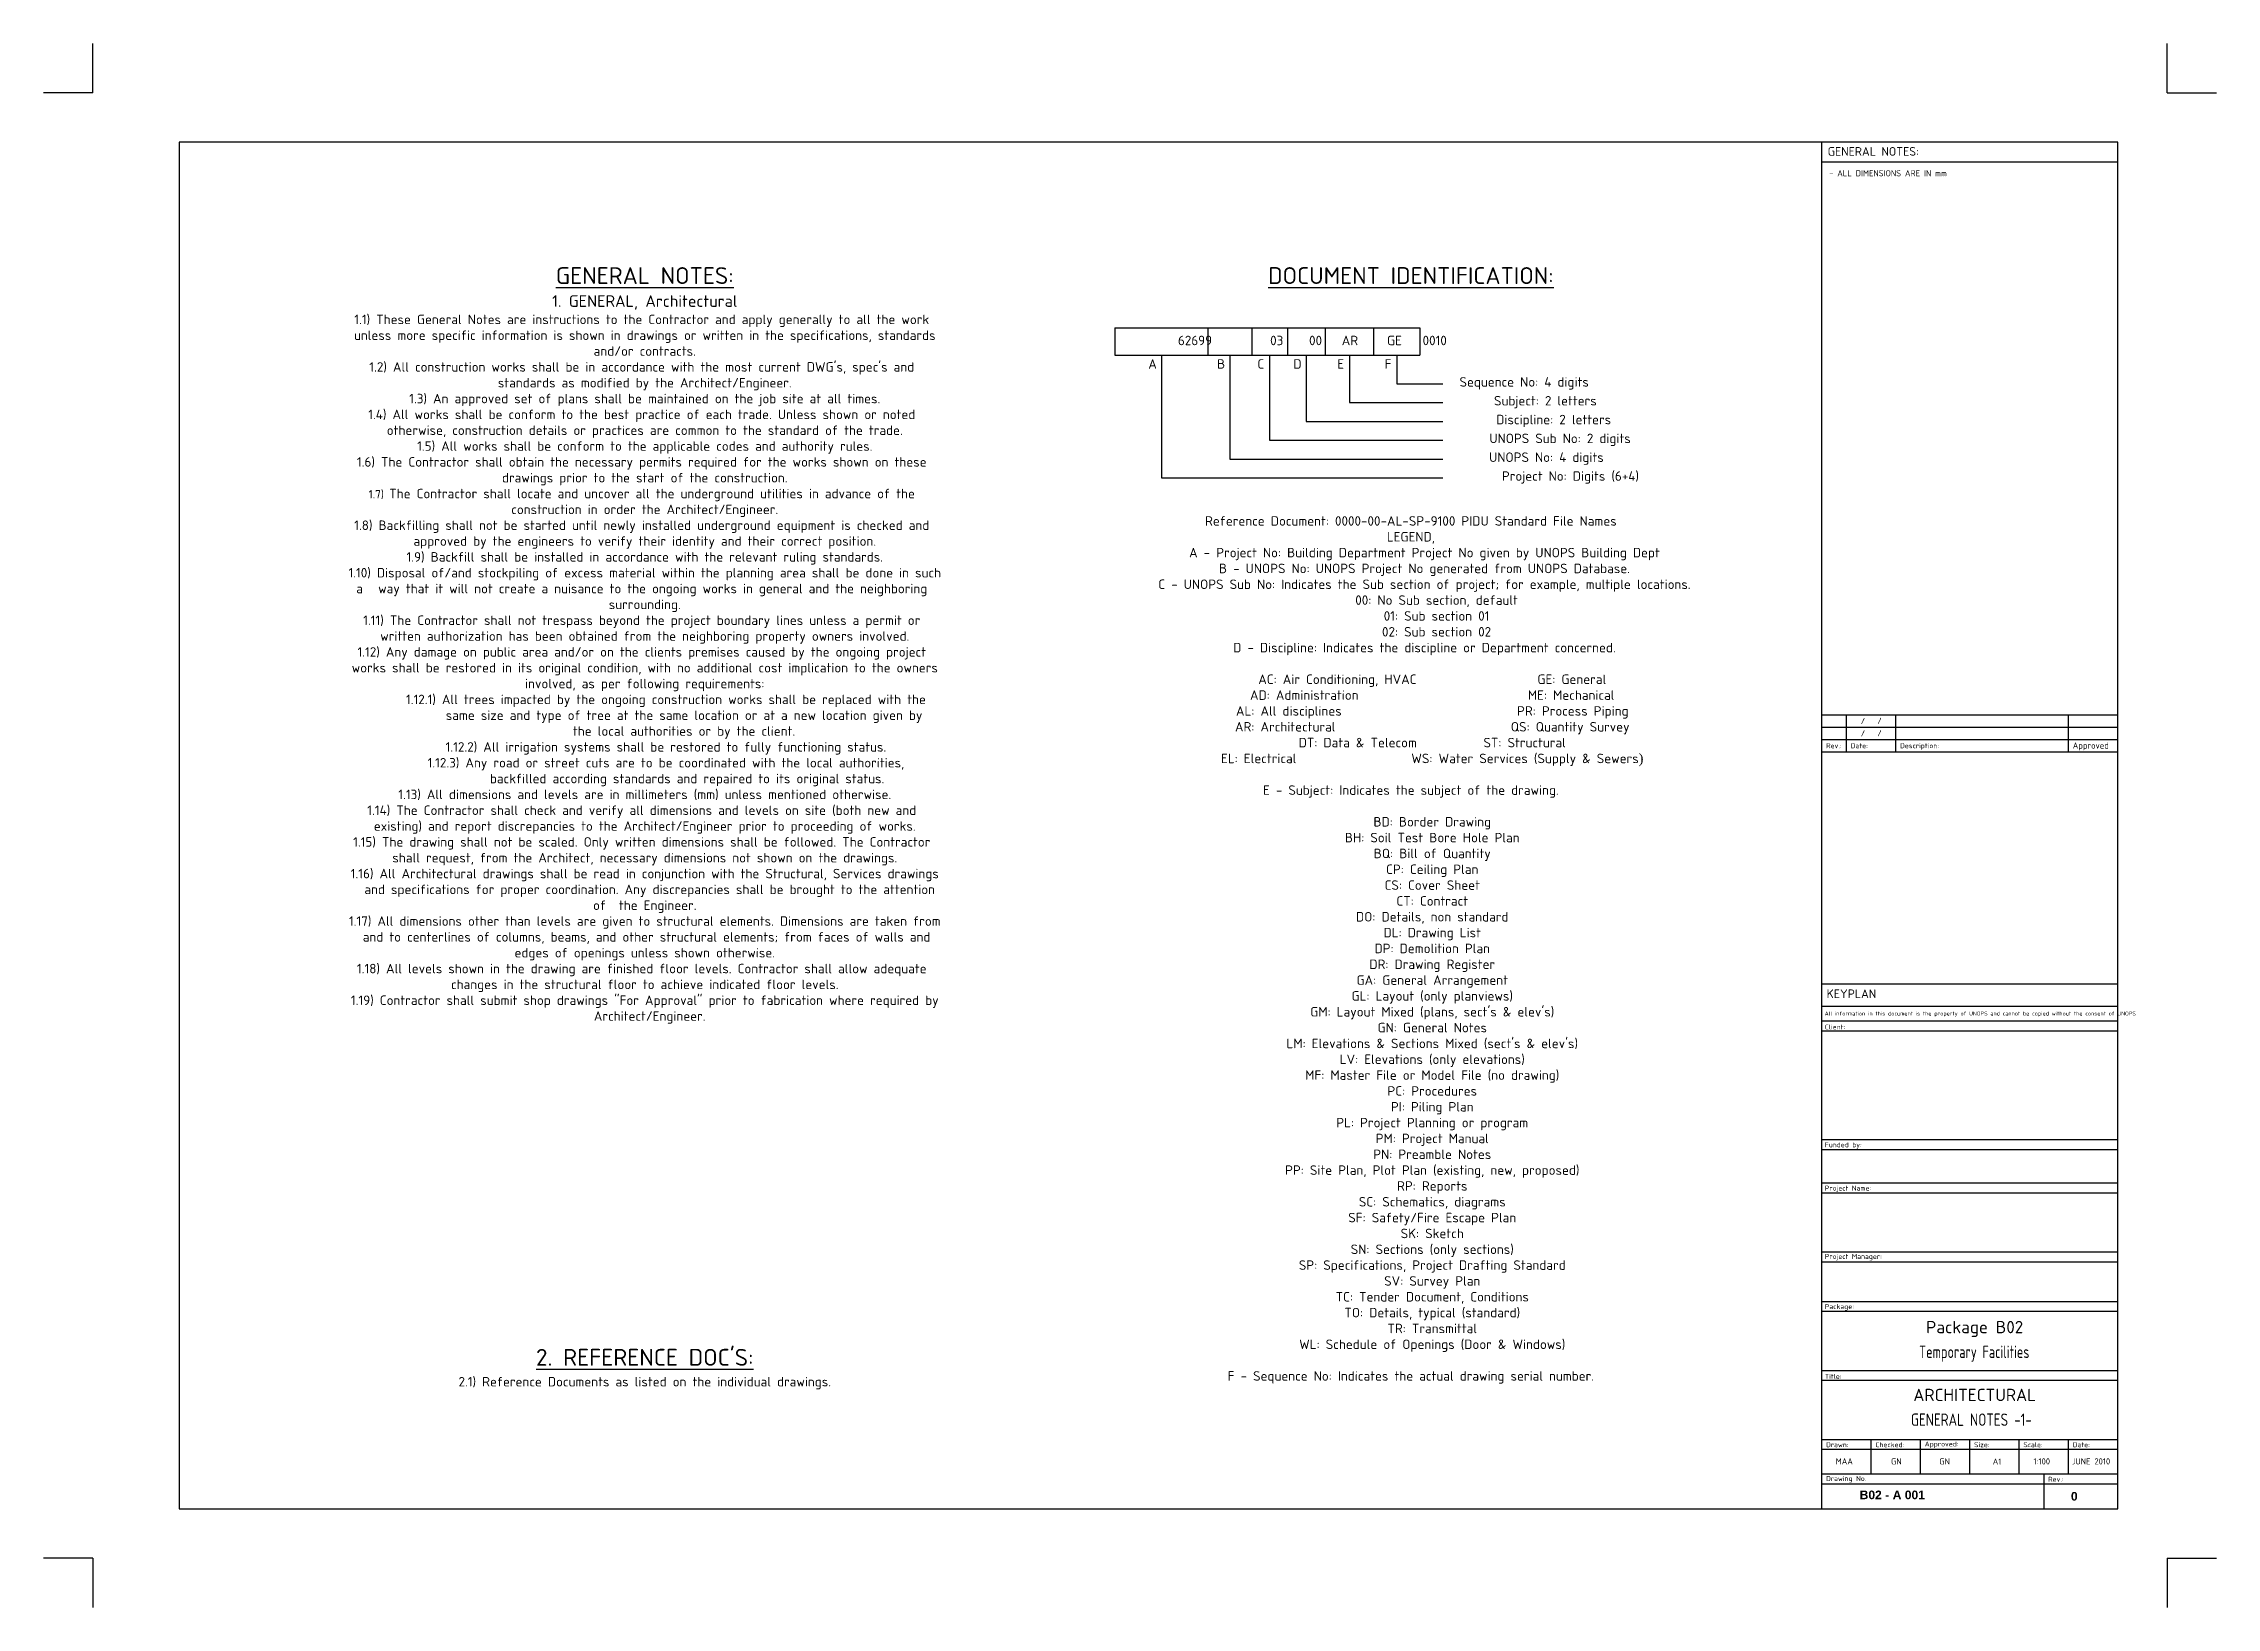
# Paper-space layout '01' of a CAD drawing. Header units: millimetres. Extents: x -40 to 841, y -27 to 607.
# The model-space entities are those that its viewports show. They can reach past a viewport. Long polylines and large blocks are cut down to what shows.
import ezdxf
from ezdxf.enums import TextEntityAlignment as Align

# ---------------------------------------------------------------- set-up
doc = ezdxf.new("R2010")
doc.units = ezdxf.units.MM
for name, color, linetype in [('A-Section 18', 1, 'Continuous'), ('G-Border', 4, 'Continuous'), ('G-Text General', 42, 'Continuous'), ('G-Text Sub', 3, 'Continuous')]:
    doc.layers.add(name, color=color, linetype=linetype)
doc.layers.add('Vport', color=10, linetype='Continuous', plot=False)
doc.styles.add('0181 00 AR MF 0100$0$Dim Text', font='isocpeur.ttf')
doc.styles.add('1', font='ARIAL.TTF')
doc.styles.add('1 - 2.0mm', font='isocpeur.ttf', dxfattribs={"height": 2})
doc.styles.add('1 - 2.5mm', font='isocpeur.ttf', dxfattribs={"height": 2.5})
doc.styles.add('1 - 3.5mm', font='isocpeur.ttf', dxfattribs={"height": 3.5})
doc.styles.add('Unops Logo', font='swissbo.ttf', dxfattribs={"height": 3.5})

# ---------------------------------------------------------------- blocks, each defined once
blk = doc.blocks.new('0000 00 AL BD 01A1')
at = {"layer": 'G-Border', "color": 8}
for p, q in [((-20, 586.5), (-20, 606.5, 0)), ((821, 586.5), (821, 606.5, 0)), ((-20, 586.5), (-40, 586.5, 0)), ((821, 586.5), (841, 586.5, 0)), ((-20, -7.5), (-40, -7.5, 0)), ((-20, -7.5), (-20, -27.5, 0)), ((821, -7.5), (821, -27.5, 0)), ((821, -7.5), (841, -7.5, 0))]:
    blk.add_line(p, q, dxfattribs=at)
at = {"layer": 'G-Border', "ltscale": 100}
for p, q in [((801, 566.5), (15, 566.5)), ((15, 566.5), (15, 12.5)), ((681, 12.5), (681, 566.5)), ((801, 12.5), (801, 566.5)), ((801, 162.08), (681, 162.08)), ((801, 144.5), (681, 144.5)), ((801, 116.5), (681, 116.5)), ((801, 116.5), (681, 116.5)), ((801, 116.5), (681, 116.5)), ((681, 96.5), (801, 96.5)), ((801, 68.5), (681, 68.5)), ((801, 40.5), (681, 40.5)), ((15, 12.5), (801, 12.5))]:
    blk.add_line(p, q, dxfattribs=at)
at = {"layer": 'G-Border', "color": 2, "ltscale": 100}
for p, q in [((681, 558.5), (801, 558.5)), ((681, 324.33), (801, 324.33)), ((681, 319.33), (801, 319.33)), ((801, 225.12), (681, 225.12)), ((801, 216.12), (681, 216.12)), ((801, 206.12), (681, 206.12)), ((801, 158.08), (681, 158.08)), ((801, 140.5), (681, 140.5)), ((801, 112.5), (681, 112.5)), ((801, 92.5), (681, 92.5)), ((801, 64.5), (681, 64.5)), ((701, 26.5), (701, 40.5)), ((721, 26.5), (721, 40.5)), ((741, 26.5), (741, 40.5)), ((761, 26.5), (761, 40.5)), ((781, 26.5), (781, 40.5)), ((801, 26.5), (681, 26.5)), ((801, 26.5), (681, 26.5)), ((771, 26.5), (771, 12.5)), ((771, 26.5), (771, 12.5))]:
    blk.add_line(p, q, dxfattribs=at)
at = {"layer": 'G-Border', "color": 1, "ltscale": 100}
for p, q in [((681, 334.33), (801, 334.33)), ((681, 329.33), (801, 329.33)), ((691, 319.33), (691, 334.33)), ((711, 319.33), (711, 334.33)), ((781, 319.33), (781, 334.33)), ((801, 36.5), (681, 36.5)), ((801, 36.5), (681, 36.5)), ((801, 22.5), (681, 22.5)), ((801, 22.5), (681, 22.5))]:
    blk.add_line(p, q, dxfattribs=at)
at = {"layer": 'G-Border', "color": 4, "ltscale": 100}
blk.add_line((801, 210.12), (681, 210.12), dxfattribs=at)
at = {"layer": 'G-Text General', "ltscale": 100}
for s, insert, char_height, attachment_point, line_spacing_factor, style in [('\\fISOCPEUR|b0|i0|c0|p39;- ALL DIMENSIONS ARE IN mm', (683.95, 555.15, 0), 2.5, 1, 0.786053, '1 - 2.5mm'), ('Rev.:', (682.7, 321.83), 2, 4, 0.786053, '1 - 2.0mm'), ('Date:', (692.7, 321.83), 2, 4, 0.786053, '1 - 2.0mm'), ('Description:', (712.7, 321.53), 2, 4, 0.786053, '1 - 2.0mm'), ('{\\C256;Approved}', (782.7, 321.53), 2.5, 4, 0.786053, '1 - 2.5mm'), ('All information in this document is the property of UNOPS and cannot be copied without the consent of UNOPS', (682.15, 213.04), 1.6, 4, 0.786053, '1 - 2.0mm'), ('{\\fISOCPEUR|b0|i0|c0|p39;Client:}', (682.2, 207.82), 2, 4, 0.786053, '1 - 2.0mm'), ('{\\fISOCPEUR|b0|i0|c0|p39;Funded by:}', (682.2, 159.78), 2, 4, 0.782909, '1 - 2.0mm'), ('{\\fISOCPEUR|b0|i0|c0|p39;Project Name:}', (682.2, 142.2), 2, 4, 0.786053, '1 - 2.0mm'), ('{\\fISOCPEUR|b0|i0|c0|p39;Project Manager:}', (682.2, 114.5), 2, 4, 0.786053, '1 - 2.0mm'), ('{\\fISOCPEUR|b0|i0|c0|p39;Package:}', (682.2, 94.2), 2, 4, 0.786053, '1 - 2.0mm'), ('{\\fISOCPEUR|b0|i0|c0|p39;Title:}', (682.2, 66.2), 2, 4, 0.786053, '1 - 2.0mm'), ('{\\fISOCPEUR|b0|i0|c0|p39;Drawn:}', (682.7, 38.5), 2, 4, 0.786053, '1'), ('\\fISOCPEUR|b0|i0|c0|p39;Checked:', (702.7, 38.5), 2, 4, 0.786053, '1'), ('{\\fISOCPEUR|b0|i0|c0|p39;Approved:}', (722.7, 38.5), 2, 4, 0.786053, '1 - 2.0mm'), ('\\fISOCPEUR|b0|i0|c0|p39;Size:', (742.7, 38.5, 0), 2, 4, 0.786053, '1 - 2.0mm'), ('\\fISOCPEUR|b0|i0|c0|p39;Scale:', (762.7, 38.5), 2, 4, 0.786053, '1 - 2.0mm'), ('\\fISOCPEUR|b0|i0|c0|p39;Date:', (782.7, 38.5), 2, 4, 0.786053, '1 - 2.0mm'), ('{\\fISOCPEUR|b0|i0|c0|p39;Drawing No.}', (682.7, 24.5), 2, 4, 0.786053, '1 - 2.0mm'), ('\\fISOCPEUR|b0|i0|c0|p39;Rev.:', (772.7, 24.5), 2, 4, 0.786053, '1 - 2.0mm'), ('\\fISOCPEUR|b0|i0|c0|p39;Rev.:', (772.7, 24.5), 2, 4, 0.786053, '1 - 2.0mm')]:
    blk.add_mtext(s, dxfattribs=dict(at, insert=insert, char_height=char_height, attachment_point=attachment_point, line_spacing_factor=line_spacing_factor, style=style))
at = {"layer": 'G-Text General', "char_height": 2.5, "attachment_point": 1, "style": '1 - 2.5mm'}
for s, insert, width in [('/', (696.77, 333.16, 0), 2.1427), ('/', (696.77, 328.16, 0), 2.1427), ('/', (703.47, 333.16, 0), 2.1427), ('/', (703.47, 328.16, 0), 2.1427), ('A1', (750.26, 32.91, 0), 1.426)]:
    blk.add_mtext(s, dxfattribs=dict(at, insert=insert, width=width))
at = {"layer": 'G-Text Sub', "ltscale": 100, "char_height": 3.5, "style": '1 - 3.5mm'}
for s, insert, attachment_point, line_spacing_factor in [('\\fISOCPEUR|b0|i0|c0|p39;GENERAL NOTES:', (683.35, 564.5), 1, 0.786053), ('KEYPLAN', (682.93, 221.29), 4, 0.725795)]:
    blk.add_mtext(s, dxfattribs=dict(at, insert=insert, attachment_point=attachment_point, line_spacing_factor=line_spacing_factor))
blk = doc.blocks.new('Titles Block')
at = {"layer": 'G-Text General', "ltscale": 100, "style": '1 - 2.0mm'}
for tag, p in [('DRAWN', (9.09, 17.99)), ('CHECKED', (30.19, 17.99)), ('APPROVED', (49.75, 17.99)), ('SCALE', (89.14, 17.99)), ('DATE', (109.09, 17.99))]:
    blk.add_attdef(tag, text='', height=2.5, dxfattribs=at).set_placement(p, align=Align.CENTER)
at = {"layer": 'G-Text Sub', "ltscale": 100}
for tag, height, style, p in [('PACKAGE_NO', 5, '1 - 3.5mm', (61.94, 71.18)), ('PACKAGE_NAME', 5, '1 - 3.5mm', (61.78, 61.14)), ('DISCIPLINE', 5, '1 - 3.5mm', (61.94, 43.68)), ('DRAWING_TITLE', 5, '1 - 3.5mm', (60.6, 33.65)), ('BUILDING_NO.', 3.5, 'Unops Logo', (21.97, 3.91)), ('SEQ_NO.', 3.5, 'Unops Logo', (35.24, 3.91)), ('REV', 3.5, 'Unops Logo', (102.33, 3.35))]:
    blk.add_attdef(tag, text='', height=height, dxfattribs=dict(at, style=style)).set_placement(p, align=Align.CENTER)

msp = doc.modelspace()

# ---------------------------------------------------------------- linework, layer by layer
at = {"layer": 'A-Section 18'}
for points in [[(59865, -31201), (59865, -31360)], [(59865, -31201), (61630, -31201)], [(60403, -31201), (60403, -31360)], [(60658, -31201), (60658, -31360)], [(60864, -31201), (60864, -31360)], [(61083, -31201), (61083, -31360)], [(61363, -31201), (61363, -31360)], [(61630, -31201), (61630, -31360)], [(59865, -31360), (61630, -31360)], [(60134, -31360), (60134, -32069), (61765, -32069)], [(60530, -31360), (60530, -31961), (61765, -31961)], [(60761, -31360), (60761, -31852), (61765, -31852)], [(60973, -31360), (60973, -31743), (61765, -31743)], [(61223, -31360), (61223, -31634), (61765, -31634)], [(61497, -31360), (61497, -31525), (61765, -31525)]]:
    msp.add_lwpolyline(points, dxfattribs=at)

# ---------------------------------------------------------------- texts
at = {"layer": 'G-Text General', "color": 42, "char_height": 60, "attachment_point": 2, "style": '0181 00 AR MF 0100$0$Dim Text'}
for s, insert, width in [('{\\H1.625x;\\L\\C256;GENERAL NOTES:\\P\\H0.6923x;\\l1. GENERAL, Architectural\\H2.4074x; \\H0.41538x;\\P\\H0.8148x;1.1) These General Notes are instructions to the Contractor and apply generally to all the work \\H1.8879x; \\H0.52969x;unless more specific information is shown in drawings or written in the specifications, standards \\H1.0571x; \\H0.94602x;and/or contracts.\\H1.284x; \\H0.77882x;\\P1.2) All construction works shall be in accordance with the most current DWG\'s, spec\'s and \\H1.5811x; \\H0.63248x;standards as modified by the Architect/Engineer.\\H1.1593x; \\H0.86257x;\\P1.3) An approved set of plans shall be maintained on the job site at all times.\\H1.6226x; \\H0.61628x;\\P1.4) All works shall be conform to the best practice of each trade. Unless shown or noted \\H1.5182x; \\H0.65867x;otherwise, construction details or practices are common to the standard of the trade.\\H1.1803x; \\H0.84725x;\\P1.5) All works shall be conform to the applicable codes and authority rules.\\H1.6157x; \\H0.61894x;\\P1.6) The Contractor shall obtain the necessary permits required for the works shown on these \\H1.5205x; \\H0.65766x;drawings prior to the start of the construction.\\H1.1795x; \\H0.84781x;\\P\\H0.8636x;1.7) \\H1.158x;The Contractor shall locate and uncover all the underground utilities in advance of the \\H1.5159x; \\H0.65968x;construction in order the Architect/Engineer.\\H1.1311x; \\H0.88412x;\\P1.8) Backfilling shall not be started until newly installed underground equipment is checked and \\H1.6321x; \\H0.61272x;approved by the engineers to verify their identity and their correct position.\\H1.1423x; \\H0.87539x;\\P1.9) Backfill shall be installed in accordance with the relevant ruling standards.\\H1.6283x; \\H0.61413x;\\P1.10) Disposal of/and stockpiling of excess material within the planning area shall be done in such a \\H1.5163x; \\H0.65949x;way that it will not create a nuisance to the ongoing works in general and the neighboring \\H1.1809x; \\H0.84679x;surrounding.\\H1.2427x; \\H0.80468x;\\P1.11) The Contractor shall not trespass beyond the project boundary lines unless a permit or \\H1.5949x; \\H0.62702x;written authorization has been obtained from the neighboring property owners involved.\\H1.1548x; \\H0.86599x;\\P1.12) Any damage on public area and/or on the clients premises caused by the ongoing project \\H1.6242x; \\H0.6157x;works shall be restored in its original condition, with no additional cost implication to the owners \\H1.145x; \\H0.87338x;involved, as per following requirements:\\H1.2547x; \\H0.797x;\\P\\pi-90,l90;       1.12.1) All trees impacted by the ongoing construction works shall be replaced with the  \\H1.5909x; \\H0.62859x;\\P             same size and type of tree at the same location or at a new location given by  \\H1.4288x; \\H0.69988x;\\P             the local authorities or by the client.\\H1.4328x; \\H0.69792x;\\P       1.12.2) All irrigation systems shall be restored to fully functioning status.\\H1.5315x; \\H0.65296x;\\P       1.12.3) Any road or street cuts are to be coordinated with the local authorities, \\H1.5486x; \\H0.64575x;\\P              backfilled according standards and repaired to its original status.\\H1.4429x; \\H0.69305x;\\P\\pi0,l0;1.13) All dimensions and levels are in millimeters (mm) unless mentioned otherwise.\\H1.5281x; \\H0.6544x;\\P1.14) The Contractor shall check and verify all dimensions and levels on site (both new and \\H1.5497x; \\H0.64528x;existing) and report discrepancies to the Architect/Engineer prior to proceeding of works.\\H1.2698x; \\H0.78753x;\\P1.15) The drawing shall not be scaled. Only written dimensions shall be followed. The Contractor \\H1.6358x; \\H0.61131x;shall request, from the Architect, necessary dimensions not shown on the drawings.\\H1.1411x; \\H0.87635x;\\P1.16) All Architectural drawings shall be read in conjunction with the Structural, Services drawings \\H1.6287x; \\H0.61398x;and specifications for proper coordination. Any discrepancies shall be brought to the attention of \\H1.1435x; \\H0.87454x;the Engineer.\\H1.2552x; \\H0.79668x;\\P1.17) All dimensions other than levels are given to structural elements. Dimensions are taken from \\H1.5907x; \\H0.62866x;and to centerlines of columns, beams, and other structural elements; from faces of walls and \\H1.1561x; \\H0.86495x;edges of openings unless shown otherwise.\\H1.251x; \\H0.79937x;\\P1.18) All levels shown in the drawing are finished floor levels. Contractor shall allow adequate \\H1.5921x; \\H0.6281x;changes in the structural floor to achieve indicated floor levels.\\H1.1557x; \\H0.8653x;\\P1.19) Contractor shall submit shop drawings "For Approval" prior to fabrication where required by \\H1.6239x; \\H0.61581x;Architect/Engineer.\\H1.1451x; }', (57142, -30850), 3428.23), ('{\\H1.625x;\\L\\C256;DOCUMENT IDENTIFICATION:}', (61579, -30850), 3428.23), ('{\\H0.91666x;\\C256;62699}', (60329, -31247), 596.07), ('{\\H0.91666x;\\C256;03}', (60802, -31247), 596.07), ('{\\H0.91666x;\\C256;00}', (61027, -31247), 596.07), ('{\\H0.91666x;\\C256;AR}', (61226, -31247), 596.07), ('{\\H0.91666x;\\C256;GE}', (61484, -31247), 596.07), ('{\\H0.91666x;\\C256;0010}', (61717, -31247), 596.07), ('{\\H0.91666x;\\C256;A}', (60083, -31383), 57.21), ('{\\H0.91666x;\\C256;B}', (60480, -31383), 57.21), ('{\\H0.91666x;\\C256;C}', (60710, -31383), 57.21), ('{\\H0.91666x;\\C256;D}', (60922, -31383), 57.21), ('{\\H0.91666x;\\C256;E}', (61172, -31383), 57.21), ('{\\H0.91666x;\\C256;F}', (61446, -31383), 57.21), ('{\\H0.9167x;\\C256;Sequence No: 4 digits}', (62235, -31487), 904.75), ('{\\H0.9167x;\\C256;Subject: 2 letters}', (62358, -31596), 1151.99), ('{\\H0.9167x;\\C256;Discipline: 2 letters}', (62406, -31705), 1247.7), ('{\\H0.9167x;\\C256;UNOPS Sub No: 2 digits}', (62443, -31814), 1322.14), ('{\\H0.91666x;\\C256;UNOPS No: 4 digits}', (62364, -31923), 1162.63), ('{\\H0.9167x;\\C256;Project No: Digits (6+4)}', (62503, -32032), 1441.81), ("{\\H0.9167x;\\C256;Reference Document: 0000-00-AL-SP-9100 PIDU Standard File Names\\PLEGEND,\\P\\pl157.5;A - Project No: Building Department Project No given by UNOPS Building Dept\\PB - UNOPS No: UNOPS Project No generated from UNOPS Database.\\PC - UNOPS Sub No: Indicates the Sub section of project; for example, multiple locations.\\P    00: No Sub section, default\\P    01: Sub section 01\\P    02: Sub section 02\\PD - Discipline: Indicates the discipline or Department concerned.\\P\\P\\pi247.5,l0;AC: Air Conditioning, HVAC                    GE: General\\PAD: Administration                            ME: Mechanical\\PAL: All disciplines                             PR: Process Piping\\PAR: Architectural                             QS: Quantity Survey\\PDT: Data & Telecom   ^I^I^I     ST: Structural\\PEL: Electrical   ^I^I^I             WS: Water Services (Supply & Sewers\\fTimes New Roman|b0|i0|c0|p18;)\\P\\P\\pi0;\\fISOCPEUR|b0|i0|c0|p34;E - Subject: Indicates the subject of the drawing.\\P\\P\\pi247.5;BD: Border Drawing\\PBH: Soil Test Bore Hole Plan\\PBQ: Bill of Quantity\\PCP: Ceiling Plan\\PCS: Cover Sheet\\PCT: Contract\\PDO: Details, non standard\\PDL: Drawing List\\PDP: Demolition Plan\\PDR: Drawing Register\\PGA: General Arrangement\\PGL: Layout (only planviews)\\PGM: Layout Mixed (plans, sect's & elev's)\\PGN: General Notes\\PLM: Elevations & Sections Mixed (sect's & elev's)\\PLV: Elevations (only elevations)\\PMF: Master File or Model File (no drawing)\\PPC: Procedures\\PPI: Piling Plan\\PPL: Project Planning or program\\PPM: Project Manual\\PPN: Preamble Notes\\PPP: Site Plan, Plot Plan (existing, new, proposed)\\PRP: Reports\\PSC: Schematics, diagrams\\PSF: Safety/Fire Escape Plan\\PSK: Sketch\\PSN: Sections (only sections)\\PSP: Specifications, Project Drafting Standard\\PSV: Survey Plan\\PTC: Tender Document, Conditions\\PTO: Details, typical (standard)\\PTR: Transmittal\\PWL: Schedule of Openings (Door & Windows)\\P\\pi0;\\PF - Sequence No: Indicates the actual drawing serial number.}", (61579, -32292), 3428.23), ("{\\H1.625x;\\L\\C256;2. REFERENCE DOC'S:\\P\\H0.5641x;\\l2.1) Reference Documents as listed on the individual drawings.\\H2.0659x; }", (57142, -37114), 3428.23)]:
    msp.add_mtext(s, dxfattribs=dict(at, insert=insert, width=width))

psp = doc.layouts.new('01')

# ---------------------------------------------------------------- block references
psp.add_blockref('0000 00 AL BD 01A1', (0, 0))
at = {"layer": 'G-Border'}
ref = psp.add_blockref('Titles Block', (681, 12.5), dxfattribs=at)
ref.add_attrib('PACKAGE_NAME', 'Temporary Facilities', dxfattribs={"layer": 'G-Text Sub', "ltscale": 100, "height": 5, "style": '1 - 3.5mm', "width": 0.72}).set_placement((742.78, 73.64), align=Align.CENTER)
ref.add_attrib('PACKAGE_NO', 'Package B02', dxfattribs={"layer": 'G-Text Sub', "ltscale": 100, "height": 5, "style": '1 - 3.5mm'}).set_placement((742.94, 83.68), align=Align.CENTER)
ref.add_attrib('DATE', 'JUNE 2010', dxfattribs={"layer": 'G-Text General', "ltscale": 100, "height": 2.5, "style": '1 - 2.0mm'}).set_placement((790.09, 30.49), align=Align.CENTER)
ref.add_attrib('DRAWING_TITLE', 'GENERAL NOTES -1-', dxfattribs={"layer": 'G-Text Sub', "ltscale": 100, "height": 5, "style": '1 - 3.5mm', "width": 0.77}).set_placement((741.6, 46.15), align=Align.CENTER)
ref.add_attrib('SEQ_NO.', 'A 001', dxfattribs={"layer": 'G-Text Sub', "ltscale": 100, "height": 3.5, "style": 'Unops Logo'}).set_placement((716.24, 16.41), align=Align.CENTER)
ref.add_attrib('REV', '0', dxfattribs={"layer": 'G-Text Sub', "ltscale": 100, "height": 3.5, "style": 'Unops Logo'}).set_placement((783.33, 15.85), align=Align.CENTER)
ref.add_attrib('BUILDING_NO.', 'B02 - ', dxfattribs={"layer": 'G-Text Sub', "ltscale": 100, "height": 3.5, "style": 'Unops Logo'}).set_placement((702.97, 16.41), align=Align.CENTER)
ref.add_attrib('SCALE', '1:100', dxfattribs={"layer": 'G-Text General', "ltscale": 100, "height": 2.5, "style": '1 - 2.0mm'}).set_placement((770.14, 30.49), align=Align.CENTER)
ref.add_attrib('APPROVED', 'GN', dxfattribs={"layer": 'G-Text General', "ltscale": 100, "height": 2.5, "style": '1 - 2.0mm'}).set_placement((730.75, 30.49), align=Align.CENTER)
ref.add_attrib('CHECKED', 'GN', dxfattribs={"layer": 'G-Text General', "ltscale": 100, "height": 2.5, "style": '1 - 2.0mm'}).set_placement((711.19, 30.49), align=Align.CENTER)
ref.add_attrib('DRAWN', 'MAA', dxfattribs={"layer": 'G-Text General', "ltscale": 100, "height": 2.5, "style": '1 - 2.0mm'}).set_placement((690.09, 30.49), align=Align.CENTER)
ref.add_attrib('DISCIPLINE', 'ARCHITECTURAL', dxfattribs={"layer": 'G-Text Sub', "ltscale": 100, "height": 5, "style": '1 - 3.5mm'}).set_placement((742.94, 56.18), align=Align.CENTER)

# ---------------------------------------------------------------- viewports
at = {"layer": 'Vport', "view_target_point": (59202.23, -34083.19)}
psp.add_viewport(center=(348, 289.5), size=(666, 554), view_center_point=(0, 0), view_height=7914.2857, dxfattribs=at)

doc.saveas('drawing.dxf')
